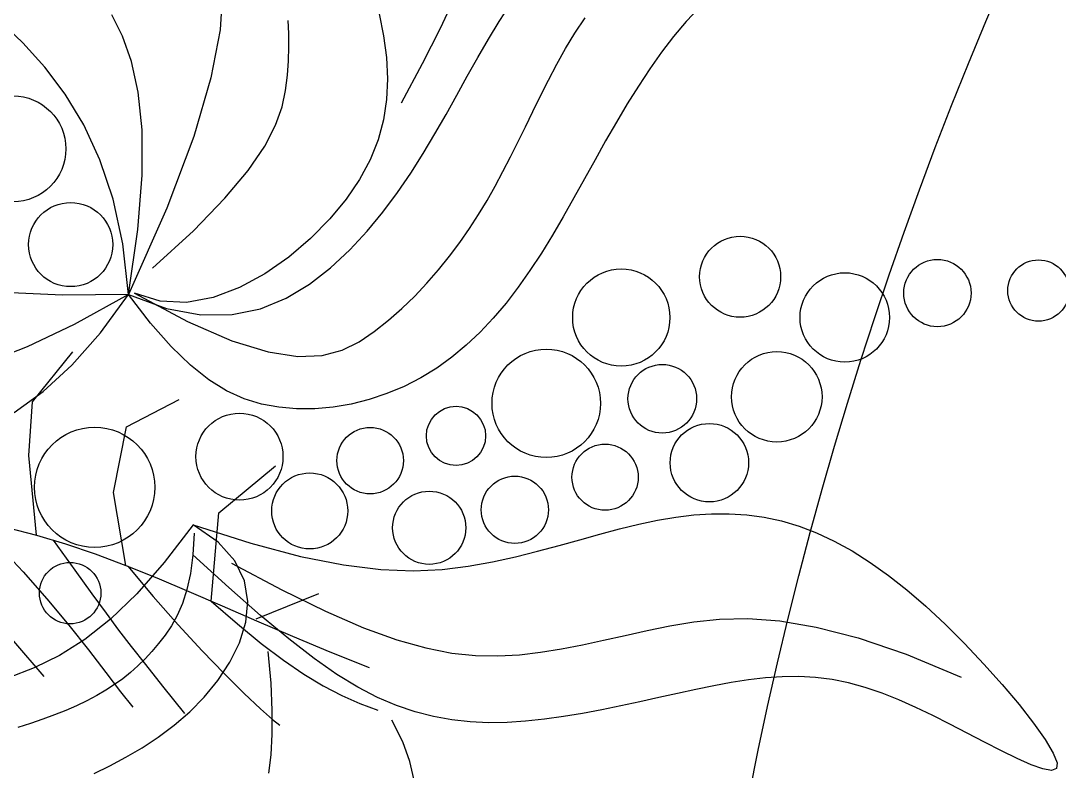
# Model space of a CAD drawing. Header units: millimetres. Extents: x -1030105 to 906887, y -616134 to 1220667.
# Drawn here: x -104454 to -103205, y 543728 to 544631 of the extents above; entities that cross this region are included whole.
import ezdxf

# ---------------------------------------------------------------- set-up
doc = ezdxf.new("R2010")
doc.units = ezdxf.units.MM
doc.header["$MEASUREMENT"] = 0
doc.linetypes.add('DASH', pattern=[0.35, 0.25, -0.1])
doc.linetypes.add('DASHED', pattern=[0.75, 0.5, -0.25])
doc.layers.add('A-Furniture', color=143, linetype='Continuous')
doc.layers.add('A-Tree', color=98, linetype='Continuous')
doc.layers.add('A-Wall', color=6, linetype='Continuous', lineweight=9)

# ---------------------------------------------------------------- blocks, each defined once
blk = doc.blocks.new('FUR')
at = {"layer": 'A-Furniture'}
blk.add_spline([(-46363.2046159654, 38182.85801342491), (-48352.45049999998, 38723.47072861483), (-50738.45049999998, 38177.97072861483), (-51361.95049999998, 36516.97072861483), (-50932.45049999998, 34079.47072861483), (-50064.45049999998, 32040.47072861483), (-50421.45049999998, 30984.47072861483), (-51847.95049999998, 29642.97072861483), (-52520.45049999998, 28301.97072861483), (-51538.45049999998, 26725.97072861483), (-50124.45049999998, 25889.47072861483), (-50094.95049999998, 24970.97072861483), (-52639.45049999998, 24598.97072861483), (-55764.95049999998, 24190.97072861483), (-58101.45049999998, 22242.47072861483), (-58906.45049999998, 18981.47072861483), (-56698.45049999998, 16186.47072861483), (-53354.95049999998, 16334.47072861483), (-51777.45049999998, 19442.47072861483), (-50750.45049999998, 19799.47072861483), (-49707.95049999998, 18980.47072861483), (-48063.95049999998, 17525.97072861483), (-44521.95049999998, 19754.47072861483), (-45333.45049999998, 23058.97072861483), (-45063.45049999998, 25559.47072861483), (-44006.95049999998, 26674.97072861483), (-42619.95049999998, 29779.47072861483), (-44288.45049999998, 31022.47072861483), (-44768.45049999998, 31763.97072861483), (-44666.95049999998, 32855.97072861483), (-43949.45049999998, 34829.47072861483), (-44667.45049999998, 36917.97072861483), (-46363.20461596519, 38182.85801342502)], degree=3, dxfattribs=at)
at = {"layer": 'A-Furniture', "color": 8, "linetype": 'DASH', "ltscale": 50}
blk.add_spline([(-50565.95049999998, 37158.97072861483), (-51007.95049999998, 36018.47072861483), (-50216.45049999998, 33498.97072861483), (-49314.45049999998, 31732.97072861483), (-50013.95049999998, 29838.47072861483), (-51872.95049999998, 28826.97072861483), (-52222.45049999998, 28146.47072861483), (-51693.45049999998, 27010.97072861483), (-49882.95049999998, 26208.47072861483), (-49561.45049999998, 25206.47072861483), (-50398.45049999998, 23780.47072861483), (-53858.45049999998, 23927.97072861483), (-55624.95049999998, 23970.97072861483), (-58351.95049999998, 20316.47072861483), (-57893.95049999998, 17233.97072861483), (-55903.95049999998, 16634.97072861483), (-53916.45049999998, 17057.97072861483), (-52627.95049999998, 18970.97072861483), (-51723.95049999998, 19729.47072861483), (-50443.95049999998, 19895.47072861483), (-49094.45049999998, 18897.47072861483), (-47842.95049999998, 18106.47072861483), (-46007.95049999998, 18156.47072861483), (-44971.95049999998, 19467.47072861483), (-45615.95049999998, 21674.97072861483), (-45842.45049999998, 25105.97072861483), (-44013.45049999998, 27179.97072861483), (-43513.95049999998, 29135.47072861483), (-44916.45049999998, 31443.97072861483), (-45133.45049999998, 32868.97072861483), (-44396.45049999998, 34640.47072861483), (-45721.95049999998, 37012.97072861483), (-47384.45049999998, 37836.47072861483), (-50304.45049999998, 37553.97072861483), (-50565.95049999998, 37158.97072861483)], degree=3, dxfattribs=at)
blk = doc.blocks.new('CAY8')
at = {"color": 0, "linetype": 'ByBlock'}
for p, q in [((-53.69242549105365, -27.5952297251406), (-50.25933273895316, -14.41257674757617)), ((-58.20333211238722, -40.89215768651593), (-53.69242549105365, -27.5952297251406)), ((-64.11906867810285, -54.24256519418668), (-58.20333211238722, -40.89215768651593)), ((-71.76665126348053, -67.58565681103028), (-64.11906867810285, -54.24256519418668)), ((-30.38627384658867, -63.62626861443823), (-24.61517398382239, -55.1760762924805)), ((-38.03145227543246, -72.3175156026391), (-30.38627384658867, -63.62626861443823)), ((-81.47309594412764, -80.86063709867994), (-71.76665126348053, -67.58565681103028)), ((-140.1544091681699, -94.99005614634916), (-151.4269021144264, -72.35220256513821)), ((-48.17491613840502, -81.25779968811366), (-38.03145227543246, -72.3175156026391)), ((-166.8265990879063, -92.48943193852574), (-180.9725735857483, -80.69181546265281)), ((-93.5654187947348, -94.00671061994763), (-81.47309594412764, -80.86063709867994)), ((-61.44087230453988, -90.45510330104116), (-48.17491613840502, -81.25779968811366)), ((-148.761471656062, -105.4228786287913), (-166.8265990879063, -92.48943193852574)), ((-78.45352764241215, -99.91740887238666), (-61.44087230453988, -90.45510330104116)), ((7.360520549949797, -91.80187991478851), (-7.731948945676777, -98.96488932151806)), ((-126.2157633089791, -119.6689556124893), (-140.1544091681699, -94.99005614634916)), ((-108.3706358914333, -106.9630819369249), (-93.5654187947348, -94.00671061994763)), ((-194.2968512342686, -101.2324639894414), (-180.3531654058515, -107.7167029957982)), ((-99.83708902085891, -109.6526988328533), (-78.45352764241215, -99.91740887238666)), ((-7.731948945676777, -98.96488932151806), (-27.59866619572676, -105.5220729464399)), ((-207.4126888435258, -115.6559883555874), (-186.4576312992267, -105.8266664941239)), ((-186.4576312992267, -105.8266664941239), (-159.2548744099458, -110.5806768529856)), ((-126.2157633089791, -119.6689556124893), (-148.761471656062, -105.4228786287913)), ((-126.2157633089791, -119.6689556124893), (-108.3706358914333, -106.9630819369249)), ((-27.59866619572676, -105.5220729464399), (-53.27677708362717, -111.2844594373873)), ((-180.3531654058515, -107.7167029957982), (-164.4407305427285, -113.0685090001625)), ((-126.2157633089791, -119.6689556124893), (-99.83708902085891, -109.6526988328533)), ((-53.27677708362717, -111.2844594373873), (-85.80342749365627, -116.063077443634)), ((-235.7120777486107, -135.0505925831949), (-207.4126888435258, -115.6559883555874)), ((-164.4407305427285, -113.0685090001625), (-146.436084044135, -117.1114154049119)), ((-146.436084044135, -117.1114154049119), (-126.2157633089791, -119.6689556124893)), ((-132.3221282928407, -133.8478067912929), (-126.2157633089791, -119.6689556124893)), ((-85.80342749365627, -116.063077443634), (-126.2157633089791, -119.6689556124893)), ((-126.2157633089791, -119.6689556124893), (-123.5716842821112, -136.7901303816379)), ((-247.5446055466291, -122.6801114864993), (-252.2149869664991, -137.7408383109123)), ((-238.8330782194953, -122.8826217688602), (-235.7120777486107, -135.0505925831949)), ((-124.4986323813264, -121.5627481487663), (-124.0480692650726, -147.4323731259919)), ((-122.143962637294, -132.9109314135549), (-124.4986323813264, -121.5627481487663)), ((-111.3394649889506, -123.1302956508207), (-88.73607109008844, -130.7201808769369)), ((5.231913083744075, -125.5477130095078), (10.00469052950393, -122.6559297782278)), ((-5.114493194994793, -131.0311596337106), (0.2026129564201256, -128.3332037980854)), ((0.2026129564201256, -128.3332037980854), (5.231913083744075, -125.5477130095078)), ((-117.0292064463338, -143.0791576858664), (-122.143962637294, -132.9109314135549)), ((-88.73607109008844, -130.7201808769369), (-70.00444685295042, -135.8206221196942)), ((-16.81588583500525, -136.1782886329584), (-10.75068871302756, -133.6603380060678)), ((-10.75068871302756, -133.6603380060678), (-5.114493194994793, -131.0311596337106)), ((-252.2149869664991, -137.7408383109123), (-257.3865239359639, -152.2362275724499)), ((-235.7120777486107, -135.0505925831949), (-232.9372150275431, -147.8040920929689)), ((-136.8197139233507, -146.4193677285712), (-132.3221282928407, -133.8478067912929)), ((-123.5716842821112, -136.7901303816379), (-118.7713691767767, -151.0503880537199)), ((-70.00444685295042, -135.8206221196942), (-54.6415355702029, -138.7801085232622)), ((-23.73451237424706, -138.2977301426199), (-16.81588583500525, -136.1782886329584)), ((-234.1200833925595, -142.3675308527872), (-240.9268516245338, -156.8162308156952)), ((-54.6415355702029, -138.7801085232622), (-42.14428053444681, -139.9471292321377)), ((-42.14428053444681, -139.9471292321377), (-32.00962503828305, -139.6701733905556)), ((-32.00962503828305, -139.6701733905556), (-23.73451237424706, -138.2977301426199)), ((-203.61935451914, -155.2015702709741), (-176.3158545222159, -146.3301253463196)), ((-176.3158545222159, -146.3301253463196), (-155.0848272874118, -160.5759409746152)), ((-139.8382394504351, -157.5882413409472), (-136.8197139233507, -146.4193677285712)), ((-109.645193016584, -152.0716407617711), (-117.0292064463338, -143.0791576858664)), ((-280.3533992500652, -148.4873171470663), (-287.2381343533034, -167.2679588055526)), ((-232.9372150275431, -147.8040920929689), (-230.5286434890204, -161.0950845177267)), ((-124.0480692650726, -147.4323731259919), (-122.0512094679852, -168.0141455146495)), ((-118.7713691767767, -151.0503880537199), (-112.1478783127222, -162.7512452882056)), ((-286.0651439985068, -161.8760268619935), (-295.1020493469314, -154.1955726575379)), ((-257.3865239359639, -152.2362275724499), (-262.7600051830141, -165.9049605672972)), ((-228.4856478605197, -174.8884643182446), (-203.61935451914, -155.2015702709741)), ((-100.4827515572961, -159.8925944391722), (-109.645193016584, -152.0716407617711)), ((31.35237920698455, -155.4023924696648), (23.99352016614466, -161.6882432462644)), ((-240.9268516245338, -156.8162308156952), (-246.2529636663658, -168.185787042994)), ((-141.5074241226448, -167.5590305428832), (-139.8382394504351, -157.5882413409472)), ((-90.03271127719745, -166.5462325148601), (-100.4827515572961, -159.8925944391722)), ((-276.0969863695918, -168.8101293219352), (-286.0651439985068, -161.8760268619935)), ((-230.5286434890204, -161.0950845177267), (-228.4856478605197, -174.8884643182446)), ((-112.1478783127222, -162.7512452882056), (-104.0342720073368, -172.1942187448276)), ((23.99352016614466, -161.6882432462644), (16.47824461390155, -167.2738133682051)), ((-307.6790374834145, -172.0792358134913), (-311.8413545123749, -168.1895195205852)), ((-264.8241536325058, -174.9844972768242), (-276.0969863695918, -168.8101293219352)), ((-262.7600051830141, -165.9049605672972), (-268.0362194364261, -178.4857185928831)), ((-246.2529636663658, -168.185787042994), (-250.541457218822, -177.4775714135958)), ((-141.9569871898402, -176.5363382510022), (-141.5074241226448, -167.5590305428832)), ((-122.0512094679852, -168.0141455146495), (-118.7110763784203, -184.0063071229215)), ((-78.78590138508116, -172.036768786018), (-90.03271127719745, -166.5462325148601)), ((16.47824461390155, -167.2738133682051), (8.760148999217563, -172.0684415142441)), ((-303.5518458641582, -175.7846679675258), (-307.6790374834145, -172.0792358134913)), ((-104.0342720073368, -172.1942187448276), (-94.76361057984286, -179.6808250826634)), ((-67.23315109000214, -176.3684170502875), (-78.78590138508116, -172.036768786018)), ((8.760148999217563, -172.0684415142441), (0.7824021252617968, -176.0189814538298)), ((-299.4597795531063, -179.2926527568325), (-303.5518458641582, -175.7846679675258)), ((-251.8732229605503, -180.3857479663184), (-264.8241536325058, -174.9844972768242)), ((-250.541457218822, -177.4775714135958), (-254.2353699818177, -185.6929558049724)), ((-228.3603681347868, -175.9063125161392), (-234.4779066879473, -191.7014092789013)), ((-228.4856478605197, -174.8884643182446), (-226.7240380502171, -189.2008469280827)), ((-141.3166479014235, -184.724767379832), (-141.9569871898402, -176.5363382510022)), ((-55.86528960042597, -179.5453911048517), (-67.23315109000214, -176.3684170502875)), ((0.7824021252617968, -176.0189814538298), (-7.514434115311815, -179.0816657288869)), ((-295.4028384487592, -182.5900269544418), (-299.4597795531063, -179.2926527568325)), ((-291.3810224499448, -185.6636273343665), (-295.4028384487592, -182.5900269544418)), ((-268.0362194364261, -178.4857185928831), (-272.9159554235357, -189.7171829449344)), ((-236.870771525455, -185.0004986306649), (-251.8732229605503, -180.3857479663184)), ((-94.76361057984286, -179.6808250826634), (-84.66895434874277, -185.512580961773)), ((-45.08143490609473, -181.5784970227814), (-55.86528960042597, -179.5453911048517)), ((-34.91386011838586, -182.504909986199), (-45.08143490609473, -181.5784970227814)), ((-25.30312712956038, -182.3683974531141), (-34.91386011838586, -182.504909986199)), ((-16.18979783083159, -181.2127268810782), (-25.30312712956038, -182.3683974531141)), ((-7.514434115311815, -179.0816657288869), (-16.18979783083159, -181.2127268810782)), ((2.596831954231675, -182.2131245753899), (21.78752782337142, -181.9942869718707)), ((21.78752782337142, -181.9942869718707), (38.69767752481312, -181.3627841485632)), ((38.69767752481312, -181.3627841485632), (53.59944495457057, -180.3561310844434)), ((-287.394331454967, -188.5002906702921), (-291.3810224499448, -185.6636273343665)), ((-254.2353699818177, -185.6929558049724), (-257.7777396555302, -193.8333120968873)), ((-219.4433764999976, -188.8153665091286), (-236.870771525455, -185.0004986306649)), ((-139.7161255064693, -192.3289208458646), (-141.3166479014235, -184.724767379832)), ((-118.7110763784203, -184.0063071229215), (-114.2306933840791, -196.1070997585975)), ((-84.66895434874277, -185.512580961773), (-74.08336363227681, -189.9910030413648)), ((-283.4427653620642, -191.086853735249), (-287.394331454967, -188.5002906702921)), ((-279.5222993489715, -193.4147238610803), (-283.4427653620642, -191.086853735249)), ((-272.9159554235357, -189.7171829449344), (-277.1000018722025, -199.3380349213385)), ((-234.4779066879473, -191.7014092789013), (-239.9327093522861, -207.0160432222092)), ((-226.7240380502171, -189.2008469280827), (-225.1387552607757, -204.0617780223602)), ((-199.2176150567593, -191.8169688411053), (-219.4433764999976, -188.8153665091286)), ((-74.08336363227681, -189.9910030413648), (-63.33989874920917, -193.4176079806475)), ((-275.6128097093806, -195.493590611999), (-279.5222993489715, -193.4147238610803)), ((-271.6901480157594, -197.3377141097208), (-275.6128097093806, -195.493590611999)), ((-257.7777396555302, -193.8333120968873), (-261.6116039405297, -202.9000121671397)), ((-202.1399880923836, -193.8949977045686), (-210.5337819385659, -197.9450489716673)), ((-200.504399045325, -204.7659084500465), (-199.2176150567593, -191.8169688411053)), ((-199.2176150567593, -191.8169688411053), (-194.1961334226198, -217.2615394130898)), ((-137.2851392544453, -199.5534015637586), (-139.7161255064693, -192.3289208458646)), ((-114.2306933840791, -196.1070997585975), (-108.8130838729248, -205.0147652299911)), ((-63.33989874920917, -193.4176079806475), (-52.71558858613389, -196.0592909230163)), ((-52.71558858613389, -196.0592909230163), (-42.26333630129193, -198.0444609446185)), ((-277.1000018722025, -199.3380349213385), (-280.2891475113993, -207.086955817429)), ((-267.7301658409688, -198.9613544766817), (-271.6901480157594, -197.3377141097208)), ((-263.7087147566908, -200.378771834532), (-267.7301658409688, -198.9613544766817)), ((-259.6016463364413, -201.6042263056424), (-263.7087147566908, -200.378771834532)), ((-224.1156563792229, -214.494735434977), (-189.4156462638184, -198.9160893353019)), ((-210.5337819385659, -197.9450489716673), (-218.0779870779061, -200.9168172089394)), ((-215.3889408844825, -218.2692741773335), (-210.5337819385659, -197.9450489716673)), ((-189.4156462638184, -198.9160893353019), (-159.9935492997884, -210.5004650757674)), ((-134.1401307176766, -206.5608963199102), (-137.2851392544453, -199.5534015637586)), ((-42.26333630129193, -198.0444609446185), (-31.98001362186733, -199.4669056055263)), ((-31.98001362186733, -199.4669056055263), (-21.86249227425833, -200.4204124664666)), ((-21.86249227425833, -200.4204124664666), (-11.90764398447027, -200.9987690869875)), ((-261.6116039405297, -202.9000121671397), (-266.1800005369278, -213.8944278947729)), ((-255.3848121523606, -202.6519780117942), (-259.6016463364413, -201.6042263056424)), ((-251.0340637768513, -203.5362870752924), (-255.3848121523606, -202.6519780117942)), ((-246.5128126137406, -204.2469154906412), (-251.0340637768513, -203.5362870752924)), ((-241.7347093910485, -204.6756327408784), (-246.5128126137406, -204.2469154906412)), ((-236.6009646671719, -204.6897101820268), (-241.7347093910485, -204.6756327408784)), ((-231.0127890011627, -204.1564191700436), (-236.6009646671719, -204.6897101820268)), ((-224.8713929519417, -202.943031060362), (-231.0127890011627, -204.1564191700436)), ((-225.1387552607757, -204.0617780223602), (-223.6247406962993, -219.5008032767855)), ((-218.0779870779061, -200.9168172089394), (-224.8713929519417, -202.943031060362)), ((-204.1061428474477, -214.9762504981245), (-200.504399045325, -204.7659084500465)), ((-108.8130838729248, -205.0147652299911), (-102.6612712326587, -211.4275453448263)), ((-11.90764398447027, -200.9987690869875), (-2.112340480145576, -201.2957630271612)), ((-2.112340480145576, -201.2957630271612), (7.526546512710411, -201.4051818473872)), ((7.526546512710411, -201.4051818473872), (17.01214526737203, -201.4208131071482)), ((17.01214526737203, -201.4208131071482), (26.3481054702952, -201.4312339471635)), ((26.3481054702952, -201.4312339471635), (35.54016245791172, -201.5041798275324)), ((35.54016245791172, -201.5041798275324), (44.59457298055531, -201.7021757875609)), ((44.59457298055531, -201.7021757875609), (53.51759378744646, -202.08774686793)), ((53.51759378744646, -202.08774686793), (62.31548162891886, -202.7234181082731)), ((-313.2475336555635, -206.4286723150926), (-307.115141796543, -210.615529554836)), ((-239.9327093522861, -207.0160432222092), (-244.6851701489049, -221.4426696870414)), ((-130.3444307595255, -213.346427380724), (-134.1401307176766, -206.5608963199102)), ((-307.115141796543, -210.615529554836), (-300.5638841603995, -214.838037007552)), ((-266.1800005369278, -213.8944278947729), (-271.9259671447053, -227.8179311579133)), ((-125.9480925660155, -219.8631008837528), (-130.3444307595255, -213.346427380724)), ((-102.6612712326587, -211.4275453448263), (-95.97827885091647, -216.0436819114166)), ((-300.5638841603995, -214.838037007552), (-293.5963950162459, -218.9624788084457)), ((-224.1156563792229, -214.494735434977), (-227.2367296924476, -229.0321490858314)), ((-219.2578447701726, -236.0230878496059), (-215.3889408844825, -218.2692741773335)), ((-209.6349342196318, -222.7106002306809), (-204.1061428474477, -214.9762504981245)), ((-205.6244228986016, -214.2259450815236), (-205.2558020372508, -238.6841814036798)), ((-194.1961334226198, -217.2615394130898), (-188.777354622418, -238.7107584078312)), ((-95.97827885091647, -216.0436819114166), (-88.96713011579232, -219.5614167379445)), ((-293.5963950162459, -218.9624788084457), (-286.2153086321468, -222.855139092133)), ((-286.2153086321468, -222.855139092133), (-278.4232592770841, -226.3823019942774)), ((-244.6851701489049, -221.4426696870414), (-248.6956830996915, -234.5737440144421)), ((-223.6247406962993, -219.5008032767855), (-222.0769355593857, -235.5474683667398)), ((-216.7028609166136, -228.2315628934502), (-209.6349342196318, -222.7106002306809)), ((-121.0011693238903, -226.0640229656983), (-125.9480925660155, -219.8631008837528)), ((-88.96713011579232, -219.5614167379445), (-81.80170366987113, -222.5657442393986)), ((-81.80170366987113, -222.5657442393986), (-74.53929917553432, -225.18866926179)), ((-278.4232592770841, -226.3823019942774), (-270.2228812197773, -229.4102516491021)), ((-115.5537142186495, -231.9022997641132), (-121.0011693238903, -226.0640229656983)), ((-74.53929917553432, -225.18866926179), (-67.20807155004695, -227.4489492583944)), ((-270.2228812197773, -229.4102516491021), (-261.6168087287497, -231.8052721921395)), ((-261.6168087287497, -231.8052721921395), (-252.6076760733104, -233.4336477581364)), ((-233.9044713099411, -233.6837479922378), (-224.9220106950288, -231.8017437322324)), ((-227.2367296924476, -229.0321490858314), (-229.6148153085942, -242.0772265526739)), ((-224.9220106950288, -231.8017437322324), (-216.7028609166136, -228.2315628934502)), ((-67.20807155004695, -227.4489492583944), (-59.83617571080504, -229.3653416820289)), ((-59.83617571080504, -229.3653416820289), (-52.45176657494267, -230.9566039857073)), ((-52.45176657494267, -230.9566039857073), (-45.08299905965941, -232.2414936224432)), ((-252.6076760733104, -233.4336477581364), (-243.2623305175275, -234.1401809188083)), ((-248.6956830996915, -234.5737440144421), (-251.9246422260094, -246.0017215448661)), ((-243.2623305175275, -234.1401809188083), (-233.9044713099411, -233.6837479922378)), ((-222.1955817139515, -251.5129530662362), (-219.2578447701726, -236.0230878496059)), ((-222.0769355593857, -235.5474683667398), (-220.3902810532218, -252.2313189676697)), ((-221.4599802317371, -235.0030355372201), (-198.897340171372, -253.3470730055324)), ((-109.6557804374952, -237.3310374153716), (-115.5537142186495, -231.9022997641132)), ((-45.08299905965941, -232.2414936224432), (-37.75802808280969, -233.2387680457086)), ((-37.75802808280969, -233.2387680457086), (-30.50500856074177, -233.9671847082554)), ((-30.50500856074177, -233.9671847082554), (-23.34218906023852, -234.4475852502346)), ((-23.34218906023852, -234.4475852502346), (-16.24819274124275, -234.7091480602157)), ((-16.24819274124275, -234.7091480602157), (-9.191736413542458, -234.783135712989)), ((-9.191736413542458, -234.783135712989), (-2.141536886401809, -234.7008107841302)), ((-2.141536886401809, -234.7008107841302), (4.933689030522146, -234.4934358490191)), ((4.933689030522146, -234.4934358490191), (12.06522452875106, -234.1922734823802)), ((12.06522452875106, -234.1922734823802), (19.28435279816949, -233.8285862599205)), ((19.28435279816949, -233.8285862599205), (26.62235702997168, -233.4336367568885)), ((26.62235702997168, -233.4336367568885), (34.10009269241891, -233.0454610758734)), ((34.10009269241891, -233.0454610758734), (41.69670436806518, -232.7291894287609)), ((41.69670436806518, -232.7291894287609), (49.380908916728, -232.5567255537298)), ((49.380908916728, -232.5567255537298), (57.12142319815939, -232.5999731905304)), ((57.12142319815939, -232.5999731905304), (64.8869640731591, -232.930836077996)), ((64.8869640731591, -232.930836077996), (72.6462484009553, -233.6212179550257)), ((-205.2558020372508, -238.6841814036798), (-204.1770515958979, -259.5315958244446)), ((-188.777354622418, -238.7107584078312), (-183.0144601664633, -256.6710789009794)), ((-103.3574211663199, -242.3033420568954), (-109.6557804374952, -237.3310374153716)), ((-229.6148153085942, -242.0772265526739), (-231.2875362238974, -253.8208954712882)), ((-96.70868959114705, -246.7723198262374), (-103.3574211663199, -242.3033420568954)), ((-251.9246422260094, -246.0017215448661), (-254.3324415489606, -255.3190576202087)), ((-231.2516542652502, -246.2387655881157), (-242.5480321690393, -253.8496266750426)), ((-89.75338225807172, -250.7041029385055), (-96.70868959114705, -246.7723198262374)), ((-242.5480321690393, -253.8496266750426), (-252.5492828883926, -260.0067803875772)), ((-231.2875362238974, -253.8208954712882), (-232.2925154350505, -264.4540834785057)), ((-224.2572398332832, -265.0453329040593), (-222.1955817139515, -251.5129530662362)), ((-220.3902810532218, -252.2313189676697), (-218.4597183817805, -269.5819007549562)), ((-82.51026915557122, -254.1169279278674), (-89.75338225807172, -250.7041029385055)), ((-74.99186362957516, -257.0420574059808), (-82.51026915557122, -254.1169279278674)), ((-254.3324415489606, -255.3190576202087), (-255.8794750903016, -262.1182075800734)), ((-183.0144601664633, -256.6710789009794), (-176.9606315655237, -271.6489539665472)), ((-67.21067902791219, -259.5107539848304), (-74.99186362957516, -257.0420574059808)), ((-252.5492828883926, -260.0067803875772), (-261.4618760454305, -264.907180673019)), ((-255.8794750903016, -262.1182075800734), (-256.5261368719857, -265.9916267659628)), ((-204.1770515958979, -259.5315958244446), (-202.42883978797, -277.208990010824)), ((-59.17922869827999, -261.5542802762702), (-67.21067902791219, -259.5107539848304)), ((-50.910025987263, -263.2038988930053), (-59.17922869827999, -261.5542802762702)), ((-261.4618760454305, -264.907180673019), (-269.4922812622081, -268.7477814804352)), ((-232.2925154350505, -264.4540834785057), (-232.6673759386158, -274.1677182105032)), ((-225.4979072458282, -276.9266904407614), (-224.2572398332832, -265.0453329040593)), ((-42.41558424301729, -264.4908724468896), (-50.910025987263, -263.2038988930053)), ((-33.70841681199636, -265.446463549908), (-42.41558424301729, -264.4908724468896)), ((-24.80520811560382, -266.1061031210684), (-33.70841681199636, -265.446463549908)), ((-15.73932686849548, -266.5218953043277), (-24.80520811560382, -266.1061031210684)), ((-6.548312858443751, -266.7501125522376), (-15.73932686849548, -266.5218953043277)), ((2.730294126124136, -266.8470273151233), (-6.548312858443751, -266.7501125522376)), ((12.05895429710836, -266.8689120448162), (2.730294126124136, -266.8470273151233)), ((21.40012786575426, -266.8720391924926), (12.05895429710836, -266.8689120448162)), ((30.71627504422395, -266.9126812095255), (21.40012786575426, -266.8720391924926)), ((39.96985604467955, -267.0471105474844), (30.71627504422395, -266.9126812095255)), ((49.12437382765529, -267.3284734300451), (39.96985604467955, -267.0471105474844)), ((58.1475023521507, -267.7974111751373), (49.12437382765529, -267.3284734300451)), ((-269.4922812622081, -268.7477814804352), (-276.8469681595361, -271.7255367567977)), ((-218.4597183817805, -269.5819007549562), (-216.1801887473976, -287.6287594048317)), ((-176.9606315655237, -271.6489539665472), (-170.6690503297777, -284.1508366801845)), ((67.0079583255374, -268.4914388730595), (58.1475023521507, -267.7974111751373)), ((75.67445845630027, -269.4480716137823), (67.0079583255374, -268.4914388730595)), ((84.11571945154901, -270.7048244879315), (75.67445845630027, -269.4480716137823)), ((92.30045801944107, -272.2992125858054), (84.11571945154901, -270.7048244879315)), ((-232.6673759386158, -274.1677182105032), (-232.4497407309591, -283.1527273037846)), ((100.1973908680684, -274.2687509973093), (92.30045801944107, -272.2992125858054)), ((-225.9726720699673, -287.4634887535703), (-225.4979072458282, -276.9266904407614)), ((-202.42883978797, -277.208990010824), (-200.051834827942, -292.1571656302822)), ((-232.4497407309591, -283.1527273037846), (-231.677232809101, -291.6000383943301)), ((-170.6690503297777, -284.1508366801845), (-164.1928979695349, -294.6831801166245)), ((-225.7366224230991, -296.962190919452), (-225.9726720699673, -287.4634887535703)), ((-231.677232809101, -291.6000383943301), (-230.3874751692765, -299.7005791187748)), ((-200.051834827942, -292.1571656302822), (-197.086704929503, -304.8169243489083)), ((-224.8448464234079, -305.7292600156343), (-225.7366224230991, -296.962190919452)), ((-164.1928979695349, -294.6831801166245), (-157.5853559955631, -303.7524373504693)), ((-237.188692089765, -315.6561589348184), (-231.2516542652502, -307.0631377521186)), ((-223.3495074840084, -314.0278975558813), (-224.8448464234079, -305.7292600156343)), ((-197.086704929503, -304.8169243489083), (-193.574118305949, -315.6290678338391)), ((-157.5853559955631, -303.7524373504693), (-150.8996059181063, -311.8650614567796)), ((-150.8996059181063, -311.8650614567796), (-144.1888292470812, -319.4535174951288)), ((-243.0099818703147, -322.3859352725467), (-237.188692089765, -315.6561589348184)), ((-221.2910701985875, -321.9482588012161), (-223.3495074840084, -314.0278975558813)), ((-193.574118305949, -315.6290678338391), (-189.5547431714276, -325.0343977519497)), ((-144.1888292470812, -319.4535174951288), (-137.5062074940415, -326.6543184660241)), ((-248.7499351219212, -327.4900616734503), (-243.0099818703147, -322.3859352725467)), ((-218.7070744581852, -329.5372374479539), (-221.2910701985875, -321.9482588012161)), ((-189.5547431714276, -325.0343977519497), (-185.0692477400207, -333.4737157700492)), ((-215.6350601512222, -336.8417271940471), (-218.7070744581852, -329.5372374479539)), ((-137.5062074940415, -326.6543184660241), (-130.9049221679215, -333.5299893538304)), ((-185.0692477400207, -333.4737157700492), (-180.159864387233, -341.334677241297)), ((-130.9049221679215, -333.5299893538304), (-124.438154780406, -340.1430551435678)), ((-212.1125671678874, -343.9086217365966), (-215.6350601512222, -336.8417271940471)), ((-180.159864387233, -341.334677241297), (-174.8750821380581, -348.7923522649053)), ((-124.438154780406, -340.1430551435678), (-118.159086841215, -346.556040819667)), ((-208.1771353980421, -350.7848147723107), (-212.1125671678874, -343.9086217365966)), ((-118.159086841215, -346.556040819667), (-112.1208998611819, -352.8314713672789)), ((-203.8663047308928, -357.5171999987488), (-208.1771353980421, -350.7848147723107)), ((-174.8750821380581, -348.7923522649053), (-169.2649541776027, -355.9686646265673)), ((-169.2649541776027, -355.9686646265673), (-163.3795336930034, -362.9855381123034)), ((-112.1208998611819, -352.8314713672789), (-106.3767753500924, -359.0318717707687)), ((-199.2176150567593, -364.1526711129463), (-203.8663047308928, -357.5171999987488)), ((-106.3767753500924, -359.0318717707687), (-100.9798948187799, -365.2197670155492)), ((-194.2727773638962, -370.7292641221484), (-199.2176150567593, -364.1526711129463)), ((-163.3795336930034, -362.9855381123034), (-157.2688738698253, -369.9648965077413)), ((-100.9798948187799, -365.2197670155492), (-95.97770451662473, -371.4535137640323)), ((-157.2688738698253, -369.9648965077413), (-150.9830278952704, -377.0286635985085)), ((-189.0901870362923, -377.2495842744374), (-194.2727773638962, -370.7292641221484)), ((-95.97770451662473, -371.4535137640323), (-91.39470964935572, -377.7747953921262)), ((-183.7324105568532, -383.7073791293496), (-189.0901870362923, -377.2495842744374)), ((-150.9830278952704, -377.0286635985085), (-144.5720489548385, -384.2987631702326)), ((-91.39470964935572, -377.7747953921262), (-87.24968016183811, -384.2211269524105)), ((-178.2620144081575, -390.096396245046), (-183.7324105568532, -383.7073791293496)), ((-144.5720489548385, -384.2987631702326), (-138.0859902348147, -391.8971190093926)), ((-87.24968016183811, -384.2211269524105), (-83.56138599933001, -390.830023499233)), ((-172.7415650735038, -396.4103831796874), (-178.2620144081575, -390.096396245046)), ((-138.0859902348147, -391.8971190093926), (-131.5889823804446, -400.009743078901)), ((-83.56138599933001, -390.830023499233), (-80.3485971059763, -397.6390000860247)), ((-167.2336290350777, -402.6430874924172), (-172.7415650735038, -396.4103831796874)), ((-131.5889823804446, -400.009743078901), (-125.2014658709795, -409.0790000548059)), ((-80.3485971059763, -397.6390000860247), (-77.63008342703506, -404.6855717658891)), ((-161.8007727761124, -408.7882567417237), (-167.2336290350777, -402.6430874924172)), ((-77.63008342703506, -404.6855717658891), (-75.42461490730602, -412.0072535926502)), ((-156.5055627795791, -414.8396384863572), (-161.8007727761124, -408.7882567417237)), ((-125.2014658709795, -409.0790000548059), (-119.0579586445656, -419.6113427910295)), ((-75.42461490730602, -412.0072535926502), (-73.75096149178535, -419.6415606193459)), ((-151.4063944291393, -420.8003590267017), (-156.5055627795791, -414.8396384863572)), ((-146.5449787129819, -426.7110596303955), (-151.4063944291393, -420.8003590267017)), ((-119.0579586445656, -419.6113427910295), (-113.2929786393488, -432.1132241417563)), ((-73.75096149178535, -419.6415606193459), (-72.62476480092118, -427.6228816485291)), ((-141.9588555217542, -432.6217603078239), (-146.5449787129819, -426.7110596303955)), ((-72.62476480092118, -427.6228816485291), (-72.0491531586722, -435.9731004767509)), ((-113.2929786393488, -432.1132241417563), (-108.0410437934097, -447.0910969608431)), ((-137.6855647448592, -438.5824810691756), (-141.9588555217542, -432.6217603078239)), ((-72.0491531586722, -435.9731004767509), (-72.02412656556226, -444.7109746490296)), ((-133.762646271176, -444.6432419239845), (-137.6855647448592, -438.5824810691756)), ((-130.2276399916791, -450.8540628821775), (-133.762646271176, -444.6432419239845)), ((-72.02412656556226, -444.7109746490296), (-72.54968502139491, -453.8552617106452)), ((-108.0410437934097, -447.0910969608431), (-103.4366720444359, -465.0514141016229)), ((-127.1180857949203, -457.2649639540086), (-130.2276399916791, -450.8540628821775)), ((-72.54968502139491, -453.8552617106452), (-73.62582852630112, -463.4247192066814)), ((-124.4715235711537, -463.925965149012), (-127.1180857949203, -457.2649639540086)), ((-73.62582852630112, -463.4247192066814), (-75.25255707982251, -473.4381046818944)), ((-122.3098515894653, -470.8745814775957), (-124.4715235711537, -463.925965149012)), ((-103.4366720444359, -465.0514141016229), (-99.61438133096635, -486.5006284188039)), ((-120.592401635904, -478.0983079535345), (-122.3098515894653, -470.8745814775957)), ((-75.25255707982251, -473.4381046818944), (-77.42987068202456, -483.9141756822191)), ((-119.2628638757433, -485.5721345893817), (-120.592401635904, -478.0983079535345)), ((-118.2649284747149, -493.2710513987386), (-119.2628638757433, -485.5721345893817)), ((-77.42987068202456, -483.9141756822191), (-80.15776933323468, -494.8716897524773)), ((-99.61438133096635, -486.5006284188039), (-96.70868959114705, -511.9451927653918)), ((-117.5422855981578, -501.1700483954028), (-118.2649284747149, -493.2710513987386)), ((-80.15776933323468, -494.8716897524773), (-83.41122644027746, -506.2585427049034)), ((-117.038625411149, -509.2441155928445), (-117.5422855981578, -501.1700483954028)), ((-83.41122644027746, -506.2585427049034), (-87.06510903773415, -517.739183419877)), ((-116.6976380797478, -517.4682430042067), (-117.038625411149, -509.2441155928445)), ((-116.4630137693584, -525.8174206428284), (-116.6976380797478, -517.4682430042067)), ((-87.06510903773415, -517.739183419877), (-90.96925756615929, -528.9071990453867)), ((-116.2732287711824, -534.2114080524316), (-116.4630137693584, -525.8174206428284)), ((-90.96925756615929, -528.9071990453867), (-94.97351246728613, -539.3561767281772)), ((-116.0459038837344, -542.3490428971545), (-116.2732287711824, -534.2114080524316)), ((-94.97351246728613, -539.3561767281772), (-98.92771418206212, -548.6797036170228)), ((-115.6934460304092, -549.8739323716491), (-116.0459038837344, -542.3490428971545)), ((-115.1282621355185, -556.4296836701087), (-115.6934460304092, -549.8739323716491)), ((-98.92771418206212, -548.6797036170228), (-102.6817031518276, -556.4713668582099)), ((-114.2627591232431, -561.6599039869234), (-115.1282621355185, -556.4296836701087)), ((-102.6817031518276, -556.4713668582099), (-106.08531981753, -562.3247536005128)), ((-113.0093439172397, -565.2082005162865), (-114.2627591232431, -561.6599039869234)), ((-111.2804234417545, -566.7181804529155), (-113.0093439172397, -565.2082005162865)), ((-108.9884046205752, -565.8334509907418), (-111.2804234417545, -566.7181804529155)), ((-106.08531981753, -562.3247536005128), (-108.9884046205752, -565.8334509907418))]:
    blk.add_line(p, q, dxfattribs=at)
for centre, radius in [((-95.4900143312243, -45.93825256649689), 22.72236951363427), ((-119.453639513702, -87.53173928092838), 18.04683458001724), ((-205.6244228986016, -146.9990163601378), 25.82640334534917), ((-250.4720777899911, -159.8041483349716), 13.19974248093202), ((-163.9801719279694, -195.0182565498308), 18.66980560111515), ((-169.7679635151344, -232.7067968797619), 16.32382515663548), ((-138.3181234955755, -244.9281020562685), 14.26336976286063), ((-111.1820400085398, -272.0462033319909), 12.7195865036326), ((-151.2400618266311, -281.085589283377), 15.71009876382772), ((-80.16936203082696, -299.164323467061), 23.27999257596779), ((-32.3581772137095, -309.4950233263644), 20.86410866022382), ((-126.688366006003, -309.4950233263644), 14.43790307745188), ((-95.67571401101122, -336.613143461369), 14.20473588090774), ((-54.32548536825743, -341.7784933912171), 14.72419676962489), ((7.699844604447208, -345.6525105534074), 17.37954461395085), ((-68.53963052391009, -372.7706118288024), 16.83705964930526), ((-29.77378954723645, -384.3926633153733), 19.41314046695245), ((14.16080077881088, -393.4320304070188), 19.19855683043559), ((42.58909109044362, -423.1328160773392), 14.43790307745188), ((64.55639924466414, -460.5816360717126), 13.16945528490697)]:
    blk.add_circle(centre, radius, dxfattribs=at)
blk = doc.blocks.new('CÂY')
at = {"layer": 'A-Tree', "color": 8, "ltscale": 10, "xscale": 2.803183510899544, "yscale": 2.803183510899544, "zscale": 2.803183510899544, "rotation": 61.02666088021106}
blk.add_blockref('CAY8', (-15253.1624521194, 35662.46407066891), dxfattribs=at)
blk = doc.blocks.new('BỐ TRÍ LAY OUT')
at = {"layer": 'A-Furniture', "color": 3}
for name, p in [('CÂY', (4286.75486311756, 4469.288343299762)), ('FUR', (48783.7433631176, 18654.71482977469))]:
    blk.add_blockref(name, p, dxfattribs=at)
blk = doc.blocks.new('TƯỜNG KIẾN TRÚC')
at = {"color": 0}
blk.add_lwpolyline([(-59109.45050007258, -10951.41178502212, 0.3007712608834658), (-59433.48834112042, -20977.9515451272, -0.1109267746102993), (-58324.95049999893, -25392.9117849312, 0.2744959358900485), (-54764.67693125011, -30745.50201954215), (-54870.07724847212, -30916.70735113195, -0.2737434813125313), (-58524.82350961678, -25400.4982577007, 0.110781498324218), (-59608.28799956816, -21075.5089369925, -0.3003100924078351), (-59276.732707736, -10841.56509468262, 0.1203599662711941), (-56712.10026304639, -2725.501215154189, -0.428868107866043), (-44402.02985209874, 7806.991538148141), (-44422.95049881186, 7608.088214958785, 0.4288927192910423), (-56512.45050001712, -2737.411785252159, -0.1204783687929575)], format="xyb", close=True, dxfattribs=at)
blk = doc.blocks.new('KIẾN TRÚC')
h = blk.add_hatch(color=9)
h.dxf.hatch_style = 1
edge = h.paths.add_edge_path(flags=16)
edge.add_line((62281.95049999998, 27412.02927138517), (55232.82389649404, 27412.02927138505))
edge.add_arc((32545.50878812408, 30716.66293956665), 22926.72829924391, 284.53695158247865, 351.7125813344091, ccw=False)
edge.add_line((38300.21700792988, 8523.911784915952), (13217.51784992669, 8523.911784910597))
edge.add_arc((23753.10182550838, 24110.84943410289), 18813.58963585476, 227.7677182561868, 235.9442986410003, ccw=False)
edge.add_arc((7788.819823088517, 12733.3910908635), 4187.039666959467, 236.0590124962323, 322.4360737019827, ccw=False)
edge.add_arc((13873.5970987339, 18503.25729619298), 12505.26566685072, 190.8327360748526, 227.6605687844487, ccw=False)
edge.add_arc((25477.52443721271, 20792.18331255531), 24332.69085544715, 180.6832153365221, 190.991126688788, ccw=False)
edge.add_arc((3282.93561756362, 20557.21277457592), 2137.084471138149, 101.08076224722828, 181.479400931386, ccw=False)
edge.add_line((2872.204064266523, 22654.45611475036), (4986.06665855035, 23013.11448664329))
edge.add_arc((28039.69241930227, 24288.4119512235), 23088.87273861522, 153.2014320220877, 183.1663029992741, ccw=False)
edge.add_arc((10232.26976538847, 40544.64471371844), 6483.106001901682, 182.8401094538115, 244.3962742115525, ccw=False)
edge.add_arc((-6425.00274742386, 39970.86676714511), 10185.26120742048, 1.420812516492314, 26.70695635716553)
edge.add_arc((10590.58143904217, 49414.25633883046), 9292.69259551461, 144.7133172211654, 211.5754885360199, ccw=False)
edge.add_arc((-12326.15115191392, 64090.21360378864), 17935.64217367859, 328.7375359512051, 356.1899532233969)
edge.add_arc((16735.32676788772, 62308.59922571364), 11181.04393981935, 84.1243873636841, 176.9761863570094, ccw=False)
edge.add_arc((20708.98128665387, 99752.52490135818), 26473.21942281876, 263.8653720447036, 288.4869561324928)
edge.add_arc((35667.35201082098, 54479.70646712999), 21207.13938727637, 73.35106851793267, 108.03023985438841, ccw=False)
edge.add_arc((44765.46109434243, 84516.17499720305), 10177.42256554817, 252.7258710955127, 285.7130125077479)
edge.add_arc((49658.99676799333, 68415.98596348311), 6655.601145545619, 49.49953772748103, 108.7311152981473, ccw=False)
edge.add_arc((48035.04809900769, 66009.84854850778), 9545.540963997893, -2.328829575281418, 51.46764420018991, ccw=False)
edge.add_line((57572.70516659174, 65621.96975748474), (49483.50000000001, 65623.9117849106))
edge.add_line((49483.50000000001, 65623.9117849106), (62281.95049999965, 65623.9117849191))
edge.add_line((62281.95049999965, 65623.9117849191), (62281.95049999998, 27412.02927138517))
h.paths.add_polyline_path([(0, 77895.5), (64428.50000000001, 77895.5), (64428.50000000001, -0.577250000089407), (-1.792749999687658, 0.577250000089407)])
at = {"layer": 'A-Wall'}
blk.add_blockref('TƯỜNG KIẾN TRÚC', (62285.79396247002, 65615.61311326921), dxfattribs=at)

msp = doc.modelspace()

# ---------------------------------------------------------------- linework, layer by layer
at = {"color": 1, "linetype": 'DASHED', "ltscale": 1000, "const_width": 50}
msp.add_lwpolyline([(-95670.36382637039, 506057.7127576224, -0.1976179126471055), (-98776.4909959755, 504407.8530505756, -0.1933850795687879), (-101327.4665850348, 505136.2682151492, -0.1620892894414481), (-105187.3251048478, 512029.4862030041, -0.0450071005246337), (-105631.9365025142, 516378.5384931223, -0.3659412979444954), (-103906.2959357335, 518530.9561147504), (-101743.9030274843, 518897.8486090698, -0.1357393945070406), (-99338.88206733699, 530570.340333024, -0.2750178852905023), (-103021.3730096331, 536099.9135275302, 0.1107814983251507), (-104104.8374997806, 540424.9028483479, -0.3003100923854334), (-103773.2822078853, 550658.8466900261, 0.1203599662960986), (-101208.6497629923, 558774.9105705839, -0.4288681078624456), (-88898.57935298752, 569307.4033231586, 0.107847157214301), (-77675.15854412533, 570521.9329957211, -0.1524819869208155), (-65035.16077594279, 570674.3053047663, 0.1449358142641596), (-59256.79872041271, 570595.5800135372, -0.2643588036035894), (-52796.99522499467, 569353.4099046133, -0.2237263001650759), (-49205.79483340826, 561498.4697574847), (-44496.54950000049, 561500.4117849191), (-44496.54950000002, 523288.5292713851), (-51545.67610350606, 523288.5292713851, -0.3011393681377011), (-68478.28299209109, 504400.4117849106), (-93560.98215007345, 504400.4117849106, -0.03627546227429911), (-95670.36382637039, 506057.7127576224)], format="xyb", dxfattribs=at)

# ---------------------------------------------------------------- block references
at = {"color": 3}
for name, p in [('KIẾN TRÚC', (-106778.5, 495876.5)), ('BỐ TRÍ LAY OUT', (-93480.29286311776, 504642.1131132607))]:
    msp.add_blockref(name, p, dxfattribs=at)

doc.saveas('drawing.dxf')
